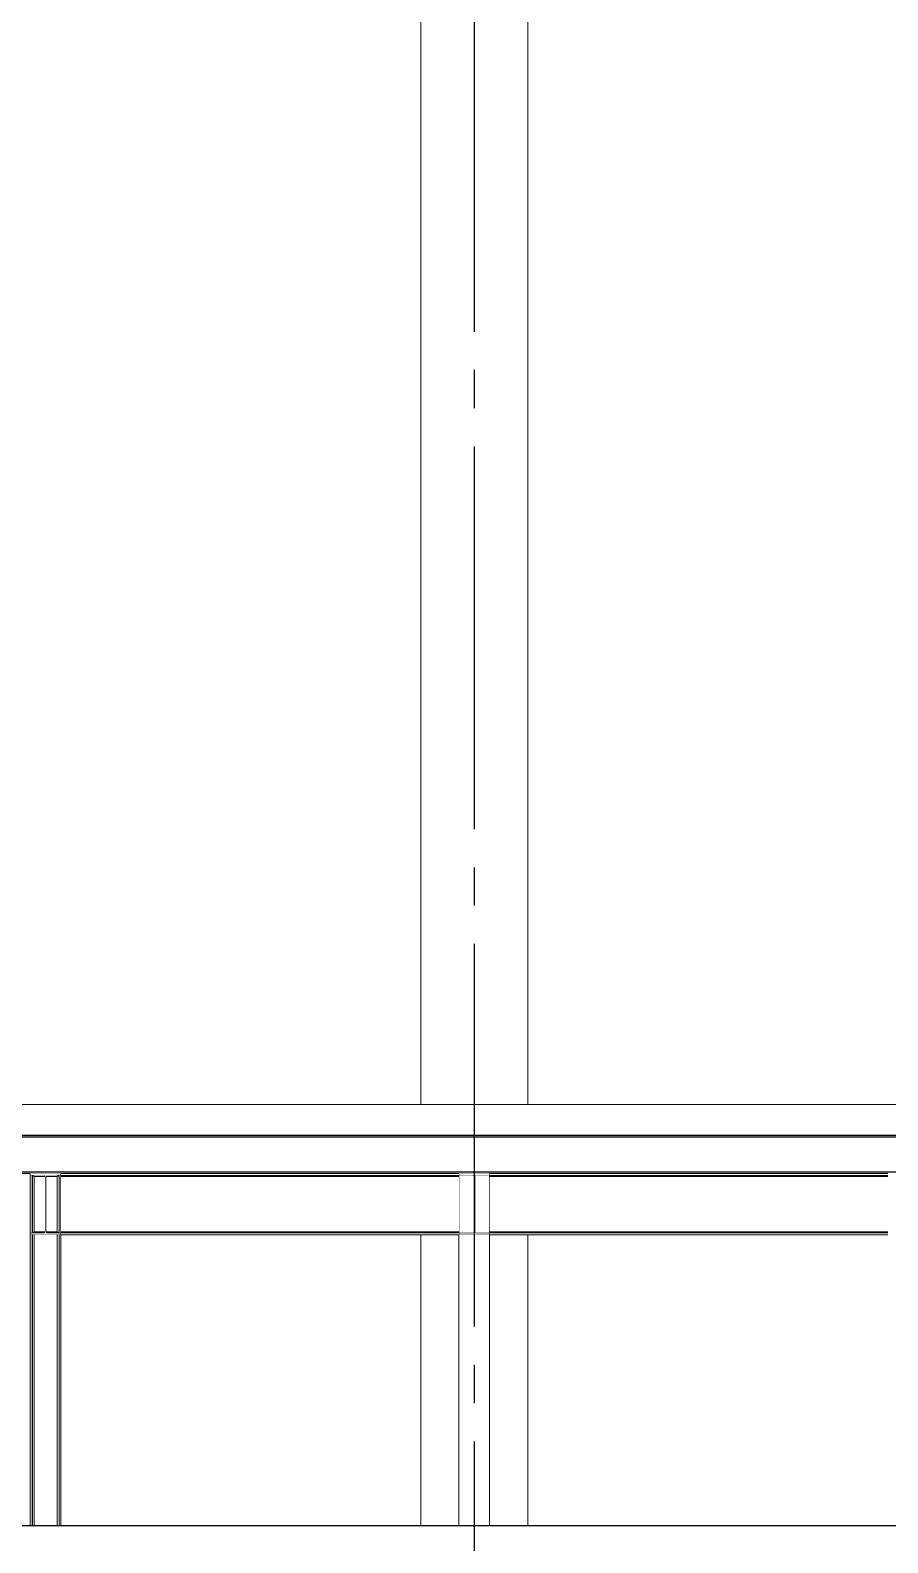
# Model space of a CAD drawing. Extents: x -3080 to 28500, y -1326 to 31609.
# Drawn here: x 15670 to 16230, y 27365 to 28353 of the extents above; entities that cross this region are included whole.
import ezdxf
from ezdxf.xclip import XClip

# ---------------------------------------------------------------- set-up
doc = ezdxf.new("R2010")
doc.units = 0
doc.header["$LTSCALE"] = 100
doc.header["$XCLIPFRAME"] = 2
doc.linetypes.add('188K-SM-07-F10-MECH-CR PIPE-Y2257103$0$X-S-FAB_SL ALL$0$COL-CEN-LIN', pattern=[3.25, 2.5, -0.25, 0.25, -0.25])
doc.linetypes.add('188K-SM-07-F10-MECH-CR PIPE-Y2257103$0$X-S-FAB_SL ALL$0$Wipeout_Contour', pattern=[1, 0, -1])
for name, color, linetype in [('0-xref', 8, 'Continuous'), ('188K-SM-07-F10-MECH-CR PIPE-Y2257103$0$X-S-FAB_SL ALL$0$ASP_1', 1, 'Continuous'), ('188K-SM-07-F10-MECH-CR PIPE-Y2257103$0$X-S-FAB_SL ALL$0$CCL', 15, '188K-SM-07-F10-MECH-CR PIPE-Y2257103$0$X-S-FAB_SL ALL$0$COL-CEN-LIN'), ('188K-SM-07-F10-MECH-CR PIPE-Y2257103$0$X-S-FAB_SL ALL$0$Hattch', 7, 'Continuous'), ('188K-SM-07-F10-MECH-CR PIPE-Y2257103$0$X-S-FAB_SL ALL$0$S-BEAM', 7, 'Continuous'), ('188K-SM-07-F10-MECH-CR PIPE-Y2257103$0$X-S-FAB_SL ALL$0$S-COL', 7, 'Continuous'), ('188K-SM-07-F10-MECH-CR PIPE-Y2257103$0$X-S-FAB_SL ALL$0$S-SLAB', 7, 'Continuous')]:
    doc.layers.add(name, color=color, linetype=linetype)

# ---------------------------------------------------------------- blocks, each defined once
blk = doc.blocks.new('188K-SM-07-F10-MECH-CR PIPE-Y2257103$0$X-S-FAB_SL ALL$0$剖面元素_221_3', base_point=(23061.26, -8263.06))
at = {"color": 254, "linetype": '188K-SM-07-F10-MECH-CR PIPE-Y2257103$0$X-S-FAB_SL ALL$0$Wipeout_Contour', "lineweight": 0, "ltscale": 316339.009401}
blk.add_wipeout([(38986.26, -6204.02), (38986.26, -6943.06), (39056.26, -6943.06), (39056.26, -6204.02), (39038.81, -6204.02), (39038.81, -6212.28), (39003.81, -6212.28), (39003.81, -6204.02)], dxfattribs=at).dxf.layer = '188K-SM-07-F10-MECH-CR PIPE-Y2257103$0$X-S-FAB_SL ALL$0$Hattch'
at = {"color": 254, "linetype": '188K-SM-07-F10-MECH-CR PIPE-Y2257103$0$X-S-FAB_SL ALL$0$Wipeout_Contour', "lineweight": 0, "ltscale": 158550.671479}
blk.add_wipeout([(38986.26, -6963.06), (38986.26, -6963.26), (39056.26, -6963.26), (39056.26, -6963.06)], dxfattribs=at).dxf.layer = '188K-SM-07-F10-MECH-CR PIPE-Y2257103$0$X-S-FAB_SL ALL$0$Hattch'
at = {"color": 254, "linetype": '188K-SM-07-F10-MECH-CR PIPE-Y2257103$0$X-S-FAB_SL ALL$0$Wipeout_Contour', "lineweight": 0, "ltscale": 158576.183095}
blk.add_wipeout([(38986.26, -7218.06), (39011.26, -7218.06), (39011.26, -7028.06), (38986.26, -7028.06)], dxfattribs=at).dxf.layer = '188K-SM-07-F10-MECH-CR PIPE-Y2257103$0$X-S-FAB_SL ALL$0$Hattch'
at = {"color": 254, "linetype": '188K-SM-07-F10-MECH-CR PIPE-Y2257103$0$X-S-FAB_SL ALL$0$Wipeout_Contour', "lineweight": 0, "ltscale": 158753.256593}
blk.add_wipeout([(39056.26, -7028.06), (39031.26, -7028.06), (39031.26, -7218.06), (39056.26, -7218.06)], dxfattribs=at).dxf.layer = '188K-SM-07-F10-MECH-CR PIPE-Y2257103$0$X-S-FAB_SL ALL$0$Hattch'
at = {"layer": '188K-SM-07-F10-MECH-CR PIPE-Y2257103$0$X-S-FAB_SL ALL$0$S-COL', "color": 8, "lineweight": 0}
for p, q in [((38986.26, -6943.06), (38986.26, -6204.02)), ((39056.26, -6943.06), (39056.26, -6204.02)), ((38986.26, -6963.26), (38986.26, -6963.06)), ((39056.26, -6963.26), (39056.26, -6963.06)), ((38986.26, -7218.06), (38986.26, -7028.06)), ((39056.26, -7218.06), (39056.26, -7028.06))]:
    blk.add_line(p, q, dxfattribs=at)
blk = doc.blocks.new('188K-SM-07-F10-MECH-CR PIPE-Y2257103$0$X-S-FAB_SL ALL$0$剖面元素_242_3', base_point=(23061.26, -8263.06))
at = {"layer": '188K-SM-07-F10-MECH-CR PIPE-Y2257103$0$X-S-FAB_SL ALL$0$S-SLAB', "color": 15, "lineweight": 0}
for p, q in [((40656.26, -6943.06), (24906.26, -6943.06)), ((40656.26, -6963.06), (24906.26, -6963.06))]:
    blk.add_line(p, q, dxfattribs=at)
blk = doc.blocks.new('188K-SM-07-F10-MECH-CR PIPE-Y2257103$0$X-S-FAB_SL ALL$0$剖面元素_1314_3', base_point=(23061.26, -8263.06))
at = {"layer": '188K-SM-07-F10-MECH-CR PIPE-Y2257103$0$X-S-FAB_SL ALL$0$S-BEAM', "color": 2, "lineweight": 0}
for p, q in [((38731.26, -6988.06), (38731.26, -6989.36)), ((38751.26, -6988.06), (38731.26, -6988.06)), ((38751.26, -6988.06), (38751.26, -6989.36)), ((38731.26, -7026.76), (38731.26, -7028.06)), ((38751.26, -7028.06), (38731.26, -7028.06)), ((38751.26, -7026.76), (38751.26, -7028.06))]:
    blk.add_line(p, q, dxfattribs=at)
at = {"layer": '188K-SM-07-F10-MECH-CR PIPE-Y2257103$0$X-S-FAB_SL ALL$0$S-BEAM', "color": 2, "lineweight": 0, "flags": 128}
for points in [[(38740.69, -6989.54), (38740.26, -6989.36), (38731.26, -6989.36)], [(38740.69, -6989.54), (38740.86, -6989.96), (38740.86, -7026.16), (38740.69, -7026.59)], [(38741.84, -6989.54), (38741.66, -6989.96), (38741.66, -7026.16), (38741.84, -7026.59)], [(38751.26, -6989.36), (38742.26, -6989.36), (38741.84, -6989.54)], [(38740.69, -7026.59), (38740.26, -7026.76), (38731.26, -7026.76)], [(38741.84, -7026.59), (38742.26, -7026.76), (38751.26, -7026.76)]]:
    blk.add_lwpolyline(points, dxfattribs=at)
blk = doc.blocks.new('188K-SM-07-F10-MECH-CR PIPE-Y2257103$0$X-S-FAB_SL ALL$0$剖面元素_1315_3', base_point=(23061.26, -8263.06))
at = {"layer": '188K-SM-07-F10-MECH-CR PIPE-Y2257103$0$X-S-FAB_SL ALL$0$S-BEAM', "color": 2, "lineweight": 0}
for p, q in [((39011.26, -6988.06), (39011.26, -6989.36)), ((39031.26, -6988.06), (39011.26, -6988.06)), ((39031.26, -6988.06), (39031.26, -6989.36)), ((39011.26, -7026.76), (39011.26, -7028.06)), ((39031.26, -7028.06), (39011.26, -7028.06)), ((39031.26, -7026.76), (39031.26, -7028.06))]:
    blk.add_line(p, q, dxfattribs=at)
at = {"layer": '188K-SM-07-F10-MECH-CR PIPE-Y2257103$0$X-S-FAB_SL ALL$0$S-BEAM', "color": 2, "lineweight": 0, "flags": 128}
for points in [[(39020.69, -6989.54), (39020.26, -6989.36), (39011.26, -6989.36)], [(39020.69, -6989.54), (39020.86, -6989.96), (39020.86, -7026.16), (39020.69, -7026.59)], [(39021.84, -6989.54), (39021.66, -6989.96), (39021.66, -7026.16), (39021.84, -7026.59)], [(39031.26, -6989.36), (39022.26, -6989.36), (39021.84, -6989.54)], [(39020.69, -7026.59), (39020.26, -7026.76), (39011.26, -7026.76)], [(39021.84, -7026.59), (39022.26, -7026.76), (39031.26, -7026.76)]]:
    blk.add_lwpolyline(points, dxfattribs=at)
blk = doc.blocks.new('188K-SM-07-F10-MECH-CR PIPE-Y2257103$0$X-S-FAB_SL ALL$0$剖面元素_2114_3', base_point=(23061.26, -8263.06))
at = {"color": 254, "linetype": '188K-SM-07-F10-MECH-CR PIPE-Y2257103$0$X-S-FAB_SL ALL$0$Wipeout_Contour', "lineweight": 0, "ltscale": 157526.076584}
blk.add_wipeout([(38731.26, -7218.06), (38732.46, -7218.06), (38732.46, -7028.06), (38731.26, -7028.06)], dxfattribs=at).dxf.layer = '188K-SM-07-F10-MECH-CR PIPE-Y2257103$0$X-S-FAB_SL ALL$0$Hattch'
at = {"color": 254, "linetype": '188K-SM-07-F10-MECH-CR PIPE-Y2257103$0$X-S-FAB_SL ALL$0$Wipeout_Contour', "lineweight": 0, "ltscale": 157600.036652}
blk.add_wipeout([(38750.06, -7218.06), (38751.26, -7218.06), (38751.26, -7028.06), (38750.06, -7028.06)], dxfattribs=at).dxf.layer = '188K-SM-07-F10-MECH-CR PIPE-Y2257103$0$X-S-FAB_SL ALL$0$Hattch'
at = {"color": 254, "linetype": '188K-SM-07-F10-MECH-CR PIPE-Y2257103$0$X-S-FAB_SL ALL$0$Wipeout_Contour', "lineweight": 0, "ltscale": 157443.097826}
blk.add_wipeout([(38732.46, -6989.36), (38731.26, -6989.36), (38731.26, -7026.76), (38732.46, -7026.76)], dxfattribs=at).dxf.layer = '188K-SM-07-F10-MECH-CR PIPE-Y2257103$0$X-S-FAB_SL ALL$0$Hattch'
at = {"color": 254, "linetype": '188K-SM-07-F10-MECH-CR PIPE-Y2257103$0$X-S-FAB_SL ALL$0$Wipeout_Contour', "lineweight": 0, "ltscale": 157517.096843}
blk.add_wipeout([(38751.26, -6989.36), (38750.06, -6989.36), (38750.06, -7026.76), (38751.26, -7026.76)], dxfattribs=at).dxf.layer = '188K-SM-07-F10-MECH-CR PIPE-Y2257103$0$X-S-FAB_SL ALL$0$Hattch'
at = {"color": 254, "linetype": '188K-SM-07-F10-MECH-CR PIPE-Y2257103$0$X-S-FAB_SL ALL$0$Wipeout_Contour', "lineweight": 0, "ltscale": 157597.333607}
blk.add_wipeout([(38749.89, -7218.06), (38750.06, -7218.06), (38750.06, -7028.06), (38749.89, -7028.06)], dxfattribs=at).dxf.layer = '188K-SM-07-F10-MECH-CR PIPE-Y2257103$0$X-S-FAB_SL ALL$0$Hattch'
at = {"color": 254, "linetype": '188K-SM-07-F10-MECH-CR PIPE-Y2257103$0$X-S-FAB_SL ALL$0$Wipeout_Contour', "lineweight": 0, "ltscale": 157514.392375}
blk.add_wipeout([(38750.06, -6989.36), (38749.89, -6989.36), (38749.89, -7026.76), (38750.06, -7026.76)], dxfattribs=at).dxf.layer = '188K-SM-07-F10-MECH-CR PIPE-Y2257103$0$X-S-FAB_SL ALL$0$Hattch'
at = {"color": 254, "linetype": '188K-SM-07-F10-MECH-CR PIPE-Y2257103$0$X-S-FAB_SL ALL$0$Wipeout_Contour', "lineweight": 0, "ltscale": 315026.33167}
blk.add_wipeout([(38749.41, -7026.58), (38749.42, -7026.59), (38749.84, -7026.76), (38749.89, -7026.76), (38749.89, -6989.36), (38749.84, -6989.36), (38749.42, -6989.54), (38749.41, -6989.54)], dxfattribs=at).dxf.layer = '188K-SM-07-F10-MECH-CR PIPE-Y2257103$0$X-S-FAB_SL ALL$0$Hattch'
at = {"color": 254, "linetype": '188K-SM-07-F10-MECH-CR PIPE-Y2257103$0$X-S-FAB_SL ALL$0$Wipeout_Contour', "lineweight": 0, "ltscale": 157596.055037}
blk.add_wipeout([(38749.41, -7218.06), (38749.89, -7218.06), (38749.89, -7028.06), (38749.41, -7028.06)], dxfattribs=at).dxf.layer = '188K-SM-07-F10-MECH-CR PIPE-Y2257103$0$X-S-FAB_SL ALL$0$Hattch'
at = {"color": 254, "linetype": '188K-SM-07-F10-MECH-CR PIPE-Y2257103$0$X-S-FAB_SL ALL$0$Wipeout_Contour', "lineweight": 0, "ltscale": 157510.896697}
blk.add_wipeout([(38748.76, -7026.16), (38749.41, -7026.58), (38749.41, -6989.54), (38748.76, -6989.96)], dxfattribs=at).dxf.layer = '188K-SM-07-F10-MECH-CR PIPE-Y2257103$0$X-S-FAB_SL ALL$0$Hattch'
at = {"color": 254, "linetype": '188K-SM-07-F10-MECH-CR PIPE-Y2257103$0$X-S-FAB_SL ALL$0$Wipeout_Contour', "lineweight": 0, "ltscale": 157593.84048}
blk.add_wipeout([(38748.76, -7218.06), (38749.41, -7218.06), (38749.41, -7028.06), (38748.76, -7028.06)], dxfattribs=at).dxf.layer = '188K-SM-07-F10-MECH-CR PIPE-Y2257103$0$X-S-FAB_SL ALL$0$Hattch'
at = {"color": 254, "linetype": '188K-SM-07-F10-MECH-CR PIPE-Y2257103$0$X-S-FAB_SL ALL$0$Wipeout_Contour', "lineweight": 0, "ltscale": 157563.056619}
blk.add_wipeout([(38748.76, -7028.06), (38733.76, -7028.06), (38733.76, -7218.06), (38748.76, -7218.06)], dxfattribs=at).dxf.layer = '188K-SM-07-F10-MECH-CR PIPE-Y2257103$0$X-S-FAB_SL ALL$0$Hattch'
at = {"color": 254, "linetype": '188K-SM-07-F10-MECH-CR PIPE-Y2257103$0$X-S-FAB_SL ALL$0$Wipeout_Contour', "lineweight": 0, "ltscale": 157464.548504}
blk.add_wipeout([(38733.76, -6989.96), (38733.76, -7026.16), (38740.86, -7026.16), (38740.86, -6989.96)], dxfattribs=at).dxf.layer = '188K-SM-07-F10-MECH-CR PIPE-Y2257103$0$X-S-FAB_SL ALL$0$Hattch'
at = {"color": 254, "linetype": '188K-SM-07-F10-MECH-CR PIPE-Y2257103$0$X-S-FAB_SL ALL$0$Wipeout_Contour', "lineweight": 0, "ltscale": 157449.296454}
blk.add_wipeout([(38733.76, -6989.96), (38733.11, -6989.54), (38733.11, -7026.58), (38733.76, -7026.16)], dxfattribs=at).dxf.layer = '188K-SM-07-F10-MECH-CR PIPE-Y2257103$0$X-S-FAB_SL ALL$0$Hattch'
at = {"color": 254, "linetype": '188K-SM-07-F10-MECH-CR PIPE-Y2257103$0$X-S-FAB_SL ALL$0$Wipeout_Contour', "lineweight": 0, "ltscale": 157495.643831}
blk.add_wipeout([(38741.66, -6989.96), (38741.66, -7026.16), (38748.76, -7026.16), (38748.76, -6989.96)], dxfattribs=at).dxf.layer = '188K-SM-07-F10-MECH-CR PIPE-Y2257103$0$X-S-FAB_SL ALL$0$Hattch'
at = {"layer": '188K-SM-07-F10-MECH-CR PIPE-Y2257103$0$X-S-FAB_SL ALL$0$S-COL', "color": 8, "lineweight": 0}
for p, q in [((38748.76, -7026.16), (38748.76, -6989.96)), ((38750.06, -7026.76), (38750.06, -6989.36)), ((38751.26, -7026.76), (38751.26, -6989.36)), ((38748.76, -7218.06), (38748.76, -7028.06)), ((38750.06, -7218.06), (38750.06, -7028.06)), ((38751.26, -7218.06), (38751.26, -7028.06))]:
    blk.add_line(p, q, dxfattribs=at)
at = {"color": 254, "linetype": '188K-SM-07-F10-MECH-CR PIPE-Y2257103$0$X-S-FAB_SL ALL$0$Wipeout_Contour', "lineweight": 0, "ltscale": 157532.272654}
blk.add_wipeout([(38733.11, -7218.06), (38733.76, -7218.06), (38733.76, -7028.06), (38733.11, -7028.06)], dxfattribs=at).dxf.layer = '188K-SM-07-F10-MECH-CR PIPE-Y2257103$0$X-S-FAB_SL ALL$0$Hattch'
at = {"color": 254, "linetype": '188K-SM-07-F10-MECH-CR PIPE-Y2257103$0$X-S-FAB_SL ALL$0$Wipeout_Contour', "lineweight": 0, "ltscale": 314894.058365}
blk.add_wipeout([(38732.64, -6989.36), (38732.64, -7026.76), (38732.69, -7026.76), (38733.11, -7026.59), (38733.11, -7026.58), (38733.11, -6989.54), (38733.11, -6989.54), (38732.69, -6989.36)], dxfattribs=at).dxf.layer = '188K-SM-07-F10-MECH-CR PIPE-Y2257103$0$X-S-FAB_SL ALL$0$Hattch'
at = {"color": 254, "linetype": '188K-SM-07-F10-MECH-CR PIPE-Y2257103$0$X-S-FAB_SL ALL$0$Wipeout_Contour', "lineweight": 0, "ltscale": 157530.058133}
blk.add_wipeout([(38732.64, -7218.06), (38733.11, -7218.06), (38733.11, -7028.06), (38732.64, -7028.06)], dxfattribs=at).dxf.layer = '188K-SM-07-F10-MECH-CR PIPE-Y2257103$0$X-S-FAB_SL ALL$0$Hattch'
at = {"color": 254, "linetype": '188K-SM-07-F10-MECH-CR PIPE-Y2257103$0$X-S-FAB_SL ALL$0$Wipeout_Contour', "lineweight": 0, "ltscale": 157445.802244}
blk.add_wipeout([(38732.46, -6989.36), (38732.46, -7026.76), (38732.64, -7026.76), (38732.64, -6989.36)], dxfattribs=at).dxf.layer = '188K-SM-07-F10-MECH-CR PIPE-Y2257103$0$X-S-FAB_SL ALL$0$Hattch'
at = {"color": 254, "linetype": '188K-SM-07-F10-MECH-CR PIPE-Y2257103$0$X-S-FAB_SL ALL$0$Wipeout_Contour', "lineweight": 0, "ltscale": 157528.779578}
blk.add_wipeout([(38732.46, -7218.06), (38732.64, -7218.06), (38732.64, -7028.06), (38732.46, -7028.06)], dxfattribs=at).dxf.layer = '188K-SM-07-F10-MECH-CR PIPE-Y2257103$0$X-S-FAB_SL ALL$0$Hattch'
at = {"layer": '188K-SM-07-F10-MECH-CR PIPE-Y2257103$0$X-S-FAB_SL ALL$0$S-COL', "color": 8, "lineweight": 0}
for p, q in [((38731.26, -7026.76), (38731.26, -6989.36)), ((38732.46, -7026.76), (38732.46, -6989.36)), ((38733.76, -7026.16), (38733.76, -6989.96)), ((38731.26, -7218.06), (38731.26, -7028.06)), ((38732.46, -7218.06), (38732.46, -7028.06)), ((38733.76, -7218.06), (38733.76, -7028.06))]:
    blk.add_line(p, q, dxfattribs=at)
blk = doc.blocks.new('188K-SM-07-F10-MECH-CR PIPE-Y2257103$0$X-S-FAB_SL ALL$0$剖面元素_2115_3', base_point=(23061.26, -8263.06))
at = {"color": 254, "linetype": '188K-SM-07-F10-MECH-CR PIPE-Y2257103$0$X-S-FAB_SL ALL$0$Wipeout_Contour', "lineweight": 0, "ltscale": 158664.718916}
blk.add_wipeout([(39011.26, -7218.06), (39031.26, -7218.06), (39031.26, -7028.06), (39011.26, -7028.06)], dxfattribs=at).dxf.layer = '188K-SM-07-F10-MECH-CR PIPE-Y2257103$0$X-S-FAB_SL ALL$0$Hattch'
at = {"color": 254, "linetype": '188K-SM-07-F10-MECH-CR PIPE-Y2257103$0$X-S-FAB_SL ALL$0$Wipeout_Contour', "lineweight": 0, "ltscale": 317139.287443}
blk.add_wipeout([(39011.26, -6989.36), (39011.26, -7026.76), (39020.26, -7026.76), (39020.69, -7026.59), (39020.86, -7026.16), (39020.86, -6989.96), (39020.69, -6989.54), (39020.26, -6989.36)], dxfattribs=at).dxf.layer = '188K-SM-07-F10-MECH-CR PIPE-Y2257103$0$X-S-FAB_SL ALL$0$Hattch'
at = {"layer": '188K-SM-07-F10-MECH-CR PIPE-Y2257103$0$X-S-FAB_SL ALL$0$S-COL', "color": 8, "lineweight": 0}
for p, q in [((39011.26, -7026.76), (39011.26, -6989.36)), ((39011.26, -7218.06), (39011.26, -7028.06))]:
    blk.add_line(p, q, dxfattribs=at)
at = {"color": 254, "linetype": '188K-SM-07-F10-MECH-CR PIPE-Y2257103$0$X-S-FAB_SL ALL$0$Wipeout_Contour', "lineweight": 0, "ltscale": 317190.054906}
blk.add_wipeout([(39021.66, -7026.16), (39021.84, -7026.59), (39022.26, -7026.76), (39031.26, -7026.76), (39031.26, -6989.36), (39022.26, -6989.36), (39021.84, -6989.54), (39021.66, -6989.96)], dxfattribs=at).dxf.layer = '188K-SM-07-F10-MECH-CR PIPE-Y2257103$0$X-S-FAB_SL ALL$0$Hattch'
at = {"layer": '188K-SM-07-F10-MECH-CR PIPE-Y2257103$0$X-S-FAB_SL ALL$0$S-COL', "color": 8, "lineweight": 0}
for p, q in [((39031.26, -7026.76), (39031.26, -6989.36)), ((39031.26, -7218.06), (39031.26, -7028.06))]:
    blk.add_line(p, q, dxfattribs=at)
blk = doc.blocks.new('188K-SM-07-F10-MECH-CR PIPE-Y2257103$0$X-S-FAB_SL ALL$0$剖面元素_2189_3', base_point=(23061.26, -8263.06))
at = {"color": 254, "linetype": '188K-SM-07-F10-MECH-CR PIPE-Y2257103$0$X-S-FAB_SL ALL$0$Wipeout_Contour', "lineweight": 0, "ltscale": 168576.746401}
blk.add_wipeout([(38161.26, -6987.26), (38161.26, -6988.06), (44952.76, -6988.06), (44952.76, -6987.26)], dxfattribs=at).dxf.layer = '188K-SM-07-F10-MECH-CR PIPE-Y2257103$0$X-S-FAB_SL ALL$0$Hattch'
at = {"color": 254, "linetype": '188K-SM-07-F10-MECH-CR PIPE-Y2257103$0$X-S-FAB_SL ALL$0$Wipeout_Contour', "lineweight": 0, "ltscale": 168576.450104}
blk.add_wipeout([(38161.26, -6987.18), (38161.26, -6987.26), (44952.76, -6987.26), (44952.76, -6987.18)], dxfattribs=at).dxf.layer = '188K-SM-07-F10-MECH-CR PIPE-Y2257103$0$X-S-FAB_SL ALL$0$Hattch'
at = {"color": 254, "linetype": '188K-SM-07-F10-MECH-CR PIPE-Y2257103$0$X-S-FAB_SL ALL$0$Wipeout_Contour', "lineweight": 0, "ltscale": 168576.349998}
blk.add_wipeout([(38161.26, -6986.96), (38161.26, -6987.18), (44952.76, -6987.18), (44952.76, -6986.96)], dxfattribs=at).dxf.layer = '188K-SM-07-F10-MECH-CR PIPE-Y2257103$0$X-S-FAB_SL ALL$0$Hattch'
at = {"color": 254, "linetype": '188K-SM-07-F10-MECH-CR PIPE-Y2257103$0$X-S-FAB_SL ALL$0$Wipeout_Contour', "lineweight": 0, "ltscale": 168568.749907}
blk.add_wipeout([(38161.26, -6964.36), (38161.26, -6986.96), (44952.76, -6986.96), (44952.76, -6964.36)], dxfattribs=at).dxf.layer = '188K-SM-07-F10-MECH-CR PIPE-Y2257103$0$X-S-FAB_SL ALL$0$Hattch'
at = {"layer": '188K-SM-07-F10-MECH-CR PIPE-Y2257103$0$X-S-FAB_SL ALL$0$S-BEAM', "color": 8, "lineweight": 0}
for p, q in [((38161.26, -6986.96), (44952.76, -6986.96)), ((38161.26, -6987.26), (44952.76, -6987.26)), ((38471.26, -6988.06), (38731.26, -6988.06)), ((38751.26, -6988.06), (39011.26, -6988.06)), ((39031.26, -6988.06), (39291.26, -6988.06))]:
    blk.add_line(p, q, dxfattribs=at)
at = {"color": 254, "linetype": '188K-SM-07-F10-MECH-CR PIPE-Y2257103$0$X-S-FAB_SL ALL$0$Wipeout_Contour', "lineweight": 0, "ltscale": 168561.149864}
blk.add_wipeout([(38161.26, -6964.15), (38161.26, -6964.36), (44952.76, -6964.36), (44952.76, -6964.15)], dxfattribs=at).dxf.layer = '188K-SM-07-F10-MECH-CR PIPE-Y2257103$0$X-S-FAB_SL ALL$0$Hattch'
at = {"color": 254, "linetype": '188K-SM-07-F10-MECH-CR PIPE-Y2257103$0$X-S-FAB_SL ALL$0$Wipeout_Contour', "lineweight": 0, "ltscale": 168561.050075}
blk.add_wipeout([(38161.26, -6964.06), (38161.26, -6964.15), (44952.76, -6964.15), (44952.76, -6964.06)], dxfattribs=at).dxf.layer = '188K-SM-07-F10-MECH-CR PIPE-Y2257103$0$X-S-FAB_SL ALL$0$Hattch'
at = {"color": 254, "linetype": '188K-SM-07-F10-MECH-CR PIPE-Y2257103$0$X-S-FAB_SL ALL$0$Wipeout_Contour', "lineweight": 0, "ltscale": 168560.754769}
blk.add_wipeout([(38161.26, -6963.26), (38161.26, -6964.06), (44952.76, -6964.06), (44952.76, -6963.26)], dxfattribs=at).dxf.layer = '188K-SM-07-F10-MECH-CR PIPE-Y2257103$0$X-S-FAB_SL ALL$0$Hattch'
at = {"layer": '188K-SM-07-F10-MECH-CR PIPE-Y2257103$0$X-S-FAB_SL ALL$0$S-BEAM', "color": 8, "lineweight": 0}
for p, q in [((38161.26, -6963.26), (44952.76, -6963.26)), ((38161.26, -6964.06), (44952.76, -6964.06)), ((38161.26, -6964.36), (44952.76, -6964.36))]:
    blk.add_line(p, q, dxfattribs=at)
blk = doc.blocks.new('188K-SM-07-F10-MECH-CR PIPE-Y2257103$0$X-S-FAB_SL ALL$0$A$C2e9ab586')
at = {"layer": '188K-SM-07-F10-MECH-CR PIPE-Y2257103$0$X-S-FAB_SL ALL$0$S-BEAM', "lineweight": 0}
blk.add_blockref('188K-SM-07-F10-MECH-CR PIPE-Y2257103$0$X-S-FAB_SL ALL$0$剖面元素_1314_3', (-28106.39, 285), dxfattribs=at)
at = {"layer": '188K-SM-07-F10-MECH-CR PIPE-Y2257103$0$X-S-FAB_SL ALL$0$S-COL', "lineweight": 0}
blk.add_blockref('188K-SM-07-F10-MECH-CR PIPE-Y2257103$0$X-S-FAB_SL ALL$0$剖面元素_221_3', (-28106.39, 285), dxfattribs=at)
at = {"layer": '188K-SM-07-F10-MECH-CR PIPE-Y2257103$0$X-S-FAB_SL ALL$0$S-BEAM', "lineweight": 0}
blk.add_blockref('188K-SM-07-F10-MECH-CR PIPE-Y2257103$0$X-S-FAB_SL ALL$0$剖面元素_1315_3', (-28106.39, 285), dxfattribs=at)
at = {"layer": '188K-SM-07-F10-MECH-CR PIPE-Y2257103$0$X-S-FAB_SL ALL$0$S-COL', "lineweight": 0}
blk.add_blockref('188K-SM-07-F10-MECH-CR PIPE-Y2257103$0$X-S-FAB_SL ALL$0$剖面元素_2114_3', (-28106.39, 285), dxfattribs=at)
at = {"layer": '188K-SM-07-F10-MECH-CR PIPE-Y2257103$0$X-S-FAB_SL ALL$0$S-SLAB', "lineweight": 0}
blk.add_blockref('188K-SM-07-F10-MECH-CR PIPE-Y2257103$0$X-S-FAB_SL ALL$0$剖面元素_242_3', (-28106.39, 285), dxfattribs=at)
at = {"layer": '188K-SM-07-F10-MECH-CR PIPE-Y2257103$0$X-S-FAB_SL ALL$0$S-COL', "lineweight": 0}
blk.add_blockref('188K-SM-07-F10-MECH-CR PIPE-Y2257103$0$X-S-FAB_SL ALL$0$剖面元素_2115_3', (-28106.39, 285), dxfattribs=at)
at = {"color": 254, "linetype": '188K-SM-07-F10-MECH-CR PIPE-Y2257103$0$X-S-FAB_SL ALL$0$Wipeout_Contour', "lineweight": 0, "ltscale": 157484.857076}
blk.add_wipeout([(-12425.81, 1558.52), (-12418.23, 1558.52), (-12417.81, 1558.7), (-12425.39, 1558.7)], dxfattribs=at).dxf.layer = '188K-SM-07-F10-MECH-CR PIPE-Y2257103$0$X-S-FAB_SL ALL$0$Hattch'
at = {"color": 254, "linetype": '188K-SM-07-F10-MECH-CR PIPE-Y2257103$0$X-S-FAB_SL ALL$0$Wipeout_Contour', "lineweight": 0, "ltscale": 157511.358476}
blk.add_wipeout([(-12418.23, 1521.48), (-12425.81, 1521.48), (-12425.39, 1521.3), (-12417.81, 1521.3)], dxfattribs=at).dxf.layer = '188K-SM-07-F10-MECH-CR PIPE-Y2257103$0$X-S-FAB_SL ALL$0$Hattch'
at = {"color": 254, "linetype": '188K-SM-07-F10-MECH-CR PIPE-Y2257103$0$X-S-FAB_SL ALL$0$Wipeout_Contour', "lineweight": 0, "ltscale": 157448.83239}
blk.add_wipeout([(-12427.39, 1558.7), (-12434.96, 1558.7), (-12434.54, 1558.52), (-12426.96, 1558.52)], dxfattribs=at).dxf.layer = '188K-SM-07-F10-MECH-CR PIPE-Y2257103$0$X-S-FAB_SL ALL$0$Hattch'
at = {"color": 254, "linetype": '188K-SM-07-F10-MECH-CR PIPE-Y2257103$0$X-S-FAB_SL ALL$0$Wipeout_Contour', "lineweight": 0, "ltscale": 159119.941664}
blk.add_wipeout([(-12136.39, 1558.7), (-11876.39, 1558.7), (-11876.39, 1560), (-12136.39, 1560)], dxfattribs=at).dxf.layer = '188K-SM-07-F10-MECH-CR PIPE-Y2257103$0$X-S-FAB_SL ALL$0$Hattch'
at = {"color": 254, "linetype": '188K-SM-07-F10-MECH-CR PIPE-Y2257103$0$X-S-FAB_SL ALL$0$Wipeout_Contour', "lineweight": 0, "ltscale": 157475.339852}
blk.add_wipeout([(-12434.96, 1521.3), (-12427.39, 1521.3), (-12426.96, 1521.48), (-12434.54, 1521.48)], dxfattribs=at).dxf.layer = '188K-SM-07-F10-MECH-CR PIPE-Y2257103$0$X-S-FAB_SL ALL$0$Hattch'
at = {"layer": '188K-SM-07-F10-MECH-CR PIPE-Y2257103$0$X-S-FAB_SL ALL$0$S-BEAM', "color": 8, "lineweight": 0}
for p, q in [((-12433.89, 1521.9), (-12434.54, 1521.48)), ((-12434.54, 1521.48), (-12434.96, 1521.3))]:
    blk.add_line(p, q, dxfattribs=at)
at = {"color": 254, "linetype": '188K-SM-07-F10-MECH-CR PIPE-Y2257103$0$X-S-FAB_SL ALL$0$Wipeout_Contour', "lineweight": 0, "ltscale": 196809.745862}
blk.add_wipeout([(-12434.54, 1558.52), (-12434.54, 1558.52), (-12433.89, 1558.1), (-12426.79, 1558.1), (-12426.96, 1558.52)], dxfattribs=at).dxf.layer = '188K-SM-07-F10-MECH-CR PIPE-Y2257103$0$X-S-FAB_SL ALL$0$Hattch'
at = {"color": 254, "linetype": '188K-SM-07-F10-MECH-CR PIPE-Y2257103$0$X-S-FAB_SL ALL$0$Wipeout_Contour', "lineweight": 0, "ltscale": 159120.460199}
blk.add_wipeout([(-11876.39, 1558.7), (-12136.39, 1558.7), (-12136.39, 1558.52), (-11876.39, 1558.52)], dxfattribs=at).dxf.layer = '188K-SM-07-F10-MECH-CR PIPE-Y2257103$0$X-S-FAB_SL ALL$0$Hattch'
at = {"color": 254, "linetype": '188K-SM-07-F10-MECH-CR PIPE-Y2257103$0$X-S-FAB_SL ALL$0$Wipeout_Contour', "lineweight": 0, "ltscale": 196890.49176}
blk.add_wipeout([(-12418.89, 1521.9), (-12425.99, 1521.9), (-12425.81, 1521.48), (-12418.23, 1521.48), (-12418.24, 1521.48)], dxfattribs=at).dxf.layer = '188K-SM-07-F10-MECH-CR PIPE-Y2257103$0$X-S-FAB_SL ALL$0$Hattch'
at = {"layer": '188K-SM-07-F10-MECH-CR PIPE-Y2257103$0$X-S-FAB_SL ALL$0$S-BEAM', "color": 8, "lineweight": 0}
for p, q in [((-12434.54, 1558.52), (-12434.96, 1558.7)), ((-12434.54, 1558.52), (-12433.89, 1558.1)), ((-12426.79, 1521.9), (-12433.89, 1521.9))]:
    blk.add_line(p, q, dxfattribs=at)
at = {"color": 254, "linetype": '188K-SM-07-F10-MECH-CR PIPE-Y2257103$0$X-S-FAB_SL ALL$0$Wipeout_Contour', "lineweight": 0, "ltscale": 196857.650252}
blk.add_wipeout([(-12425.81, 1558.52), (-12425.99, 1558.1), (-12418.89, 1558.1), (-12418.24, 1558.52), (-12418.23, 1558.52)], dxfattribs=at).dxf.layer = '188K-SM-07-F10-MECH-CR PIPE-Y2257103$0$X-S-FAB_SL ALL$0$Hattch'
at = {"color": 254, "linetype": '188K-SM-07-F10-MECH-CR PIPE-Y2257103$0$X-S-FAB_SL ALL$0$Wipeout_Contour', "lineweight": 0, "ltscale": 159120.671051}
blk.add_wipeout([(-11876.39, 1558.52), (-12136.39, 1558.52), (-12136.39, 1558.1), (-11876.39, 1558.1)], dxfattribs=at).dxf.layer = '188K-SM-07-F10-MECH-CR PIPE-Y2257103$0$X-S-FAB_SL ALL$0$Hattch'
at = {"color": 254, "linetype": '188K-SM-07-F10-MECH-CR PIPE-Y2257103$0$X-S-FAB_SL ALL$0$Wipeout_Contour', "lineweight": 0, "ltscale": 158044.943958}
blk.add_wipeout([(-12156.39, 1521.3), (-12416.39, 1521.3), (-12416.39, 1520), (-12156.39, 1520)], dxfattribs=at).dxf.layer = '188K-SM-07-F10-MECH-CR PIPE-Y2257103$0$X-S-FAB_SL ALL$0$Hattch'
at = {"layer": '188K-SM-07-F10-MECH-CR PIPE-Y2257103$0$X-S-FAB_SL ALL$0$S-BEAM', "color": 8, "lineweight": 0}
blk.add_line((-12433.89, 1558.1), (-12426.79, 1558.1), dxfattribs=at)
at = {"color": 254, "linetype": '188K-SM-07-F10-MECH-CR PIPE-Y2257103$0$X-S-FAB_SL ALL$0$Wipeout_Contour', "lineweight": 0, "ltscale": 158017.484575}
blk.add_wipeout([(-12156.39, 1560), (-12416.39, 1560), (-12416.39, 1558.7), (-12156.39, 1558.7)], dxfattribs=at).dxf.layer = '188K-SM-07-F10-MECH-CR PIPE-Y2257103$0$X-S-FAB_SL ALL$0$Hattch'
at = {"color": 254, "linetype": '188K-SM-07-F10-MECH-CR PIPE-Y2257103$0$X-S-FAB_SL ALL$0$Wipeout_Contour', "lineweight": 0, "ltscale": 159133.574095}
blk.add_wipeout([(-11876.39, 1558.1), (-12136.39, 1558.1), (-12136.39, 1521.9), (-11876.39, 1521.9)], dxfattribs=at).dxf.layer = '188K-SM-07-F10-MECH-CR PIPE-Y2257103$0$X-S-FAB_SL ALL$0$Hattch'
at = {"color": 254, "linetype": '188K-SM-07-F10-MECH-CR PIPE-Y2257103$0$X-S-FAB_SL ALL$0$Wipeout_Contour', "lineweight": 0, "ltscale": 158044.419007}
blk.add_wipeout([(-12416.39, 1521.48), (-12416.39, 1521.3), (-12156.39, 1521.3), (-12156.39, 1521.48)], dxfattribs=at).dxf.layer = '188K-SM-07-F10-MECH-CR PIPE-Y2257103$0$X-S-FAB_SL ALL$0$Hattch'
at = {"layer": '188K-SM-07-F10-MECH-CR PIPE-Y2257103$0$X-S-FAB_SL ALL$0$S-BEAM', "color": 8, "lineweight": 0}
for p, q in [((-11876.39, 1558.7), (-12136.39, 1558.7)), ((-11876.39, 1558.1), (-12136.39, 1558.1))]:
    blk.add_line(p, q, dxfattribs=at)
at = {"color": 254, "linetype": '188K-SM-07-F10-MECH-CR PIPE-Y2257103$0$X-S-FAB_SL ALL$0$Wipeout_Contour', "lineweight": 0, "ltscale": 158044.205604}
blk.add_wipeout([(-12416.39, 1521.9), (-12416.39, 1521.48), (-12156.39, 1521.48), (-12156.39, 1521.9)], dxfattribs=at).dxf.layer = '188K-SM-07-F10-MECH-CR PIPE-Y2257103$0$X-S-FAB_SL ALL$0$Hattch'
at = {"color": 254, "linetype": '188K-SM-07-F10-MECH-CR PIPE-Y2257103$0$X-S-FAB_SL ALL$0$Wipeout_Contour', "lineweight": 0, "ltscale": 159146.477586}
blk.add_wipeout([(-12136.39, 1521.48), (-11876.39, 1521.48), (-11876.39, 1521.9), (-12136.39, 1521.9)], dxfattribs=at).dxf.layer = '188K-SM-07-F10-MECH-CR PIPE-Y2257103$0$X-S-FAB_SL ALL$0$Hattch'
at = {"color": 254, "linetype": '188K-SM-07-F10-MECH-CR PIPE-Y2257103$0$X-S-FAB_SL ALL$0$Wipeout_Contour', "lineweight": 0, "ltscale": 158031.212103}
blk.add_wipeout([(-12416.39, 1558.1), (-12416.39, 1521.9), (-12156.39, 1521.9), (-12156.39, 1558.1)], dxfattribs=at).dxf.layer = '188K-SM-07-F10-MECH-CR PIPE-Y2257103$0$X-S-FAB_SL ALL$0$Hattch'
at = {"color": 254, "linetype": '188K-SM-07-F10-MECH-CR PIPE-Y2257103$0$X-S-FAB_SL ALL$0$Wipeout_Contour', "lineweight": 0, "ltscale": 159146.689512}
blk.add_wipeout([(-12136.39, 1521.48), (-12136.39, 1521.3), (-11876.39, 1521.3), (-11876.39, 1521.48)], dxfattribs=at).dxf.layer = '188K-SM-07-F10-MECH-CR PIPE-Y2257103$0$X-S-FAB_SL ALL$0$Hattch'
at = {"layer": '188K-SM-07-F10-MECH-CR PIPE-Y2257103$0$X-S-FAB_SL ALL$0$S-BEAM', "color": 8, "lineweight": 0}
for p, q in [((-12418.89, 1521.9), (-12425.99, 1521.9)), ((-12418.24, 1521.48), (-12418.89, 1521.9)), ((-12156.39, 1521.9), (-12416.39, 1521.9)), ((-12417.81, 1521.3), (-12418.23, 1521.48)), ((-12156.39, 1521.3), (-12416.39, 1521.3)), ((-12156.39, 1520), (-12416.39, 1520))]:
    blk.add_line(p, q, dxfattribs=at)
at = {"color": 254, "linetype": '188K-SM-07-F10-MECH-CR PIPE-Y2257103$0$X-S-FAB_SL ALL$0$Wipeout_Contour', "lineweight": 0, "ltscale": 158018.219047}
blk.add_wipeout([(-12416.39, 1558.52), (-12416.39, 1558.1), (-12156.39, 1558.1), (-12156.39, 1558.52)], dxfattribs=at).dxf.layer = '188K-SM-07-F10-MECH-CR PIPE-Y2257103$0$X-S-FAB_SL ALL$0$Hattch'
at = {"color": 254, "linetype": '188K-SM-07-F10-MECH-CR PIPE-Y2257103$0$X-S-FAB_SL ALL$0$Wipeout_Contour', "lineweight": 0, "ltscale": 159147.210823}
blk.add_wipeout([(-12136.39, 1520), (-11876.39, 1520), (-11876.39, 1521.3), (-12136.39, 1521.3)], dxfattribs=at).dxf.layer = '188K-SM-07-F10-MECH-CR PIPE-Y2257103$0$X-S-FAB_SL ALL$0$Hattch'
at = {"layer": '188K-SM-07-F10-MECH-CR PIPE-Y2257103$0$X-S-FAB_SL ALL$0$S-BEAM', "color": 8, "lineweight": 0}
for p, q in [((-11876.39, 1521.9), (-12136.39, 1521.9)), ((-11876.39, 1521.3), (-12136.39, 1521.3)), ((-11876.39, 1520), (-12136.39, 1520))]:
    blk.add_line(p, q, dxfattribs=at)
at = {"color": 254, "linetype": '188K-SM-07-F10-MECH-CR PIPE-Y2257103$0$X-S-FAB_SL ALL$0$Wipeout_Contour', "lineweight": 0, "ltscale": 158018.006724}
blk.add_wipeout([(-12416.39, 1558.7), (-12416.39, 1558.52), (-12156.39, 1558.52), (-12156.39, 1558.7)], dxfattribs=at).dxf.layer = '188K-SM-07-F10-MECH-CR PIPE-Y2257103$0$X-S-FAB_SL ALL$0$Hattch'
at = {"layer": '188K-SM-07-F10-MECH-CR PIPE-Y2257103$0$X-S-FAB_SL ALL$0$S-BEAM', "color": 8, "lineweight": 0}
for p, q in [((-12425.99, 1558.1), (-12418.89, 1558.1)), ((-12418.89, 1558.1), (-12418.24, 1558.52)), ((-12417.81, 1558.7), (-12418.23, 1558.52)), ((-12156.39, 1558.7), (-12416.39, 1558.7)), ((-12156.39, 1558.1), (-12416.39, 1558.1))]:
    blk.add_line(p, q, dxfattribs=at)
at = {"layer": '188K-SM-07-F10-MECH-CR PIPE-Y2257103$0$X-S-FAB_SL ALL$0$S-BEAM', "lineweight": 0}
blk.add_blockref('188K-SM-07-F10-MECH-CR PIPE-Y2257103$0$X-S-FAB_SL ALL$0$剖面元素_2189_3', (-28106.39, 285), dxfattribs=at)
blk = doc.blocks.new('188K-SM-07-F10-MECH-CR PIPE-Y2257103$0$X-S-FAB_SL ALL$0$A$Ceb448ab1')
at = {"layer": '188K-SM-07-F10-MECH-CR PIPE-Y2257103$0$X-S-FAB_SL ALL$0$CCL'}
blk.add_line((15960, 3600), (15960, 0), dxfattribs=at)
blk = doc.blocks.new('188K-SM-07-F10-MECH-CR PIPE-Y2257103$0$X-S-FAB_SL ALL')
at = {"layer": '188K-SM-07-F10-MECH-CR PIPE-Y2257103$0$X-S-FAB_SL ALL$0$ASP_1'}
blk.add_blockref('188K-SM-07-F10-MECH-CR PIPE-Y2257103$0$X-S-FAB_SL ALL$0$A$C2e9ab586', (23632.864, -73288.977), dxfattribs=at)
blk.add_line((-2728.521, -71958.977), (19076.479, -71958.977), dxfattribs=at)
at = {"layer": '188K-SM-07-F10-MECH-CR PIPE-Y2257103$0$X-S-FAB_SL ALL$0$CCL'}
blk.add_blockref('188K-SM-07-F10-MECH-CR PIPE-Y2257103$0$X-S-FAB_SL ALL$0$A$Ceb448ab1', (-4473.521, -73553.977), dxfattribs=at)
blk = doc.blocks.new('188K-SM-07-F10-MECH-CR PIPE-Y2257103')
ref = blk.add_blockref('188K-SM-07-F10-MECH-CR PIPE-Y2257103$0$X-S-FAB_SL ALL', (4473.521, 99334.763))
XClip(ref).set_block_clipping_path([(-7553.4648570136, -75341.9369645483), (24026.2025623869, -67725.7696244382)])

msp = doc.modelspace()

# ---------------------------------------------------------------- block references
at = {"layer": '0-xref'}
msp.add_blockref('188K-SM-07-F10-MECH-CR PIPE-Y2257103', (0, 0), dxfattribs=at)

doc.saveas('drawing.dxf')
